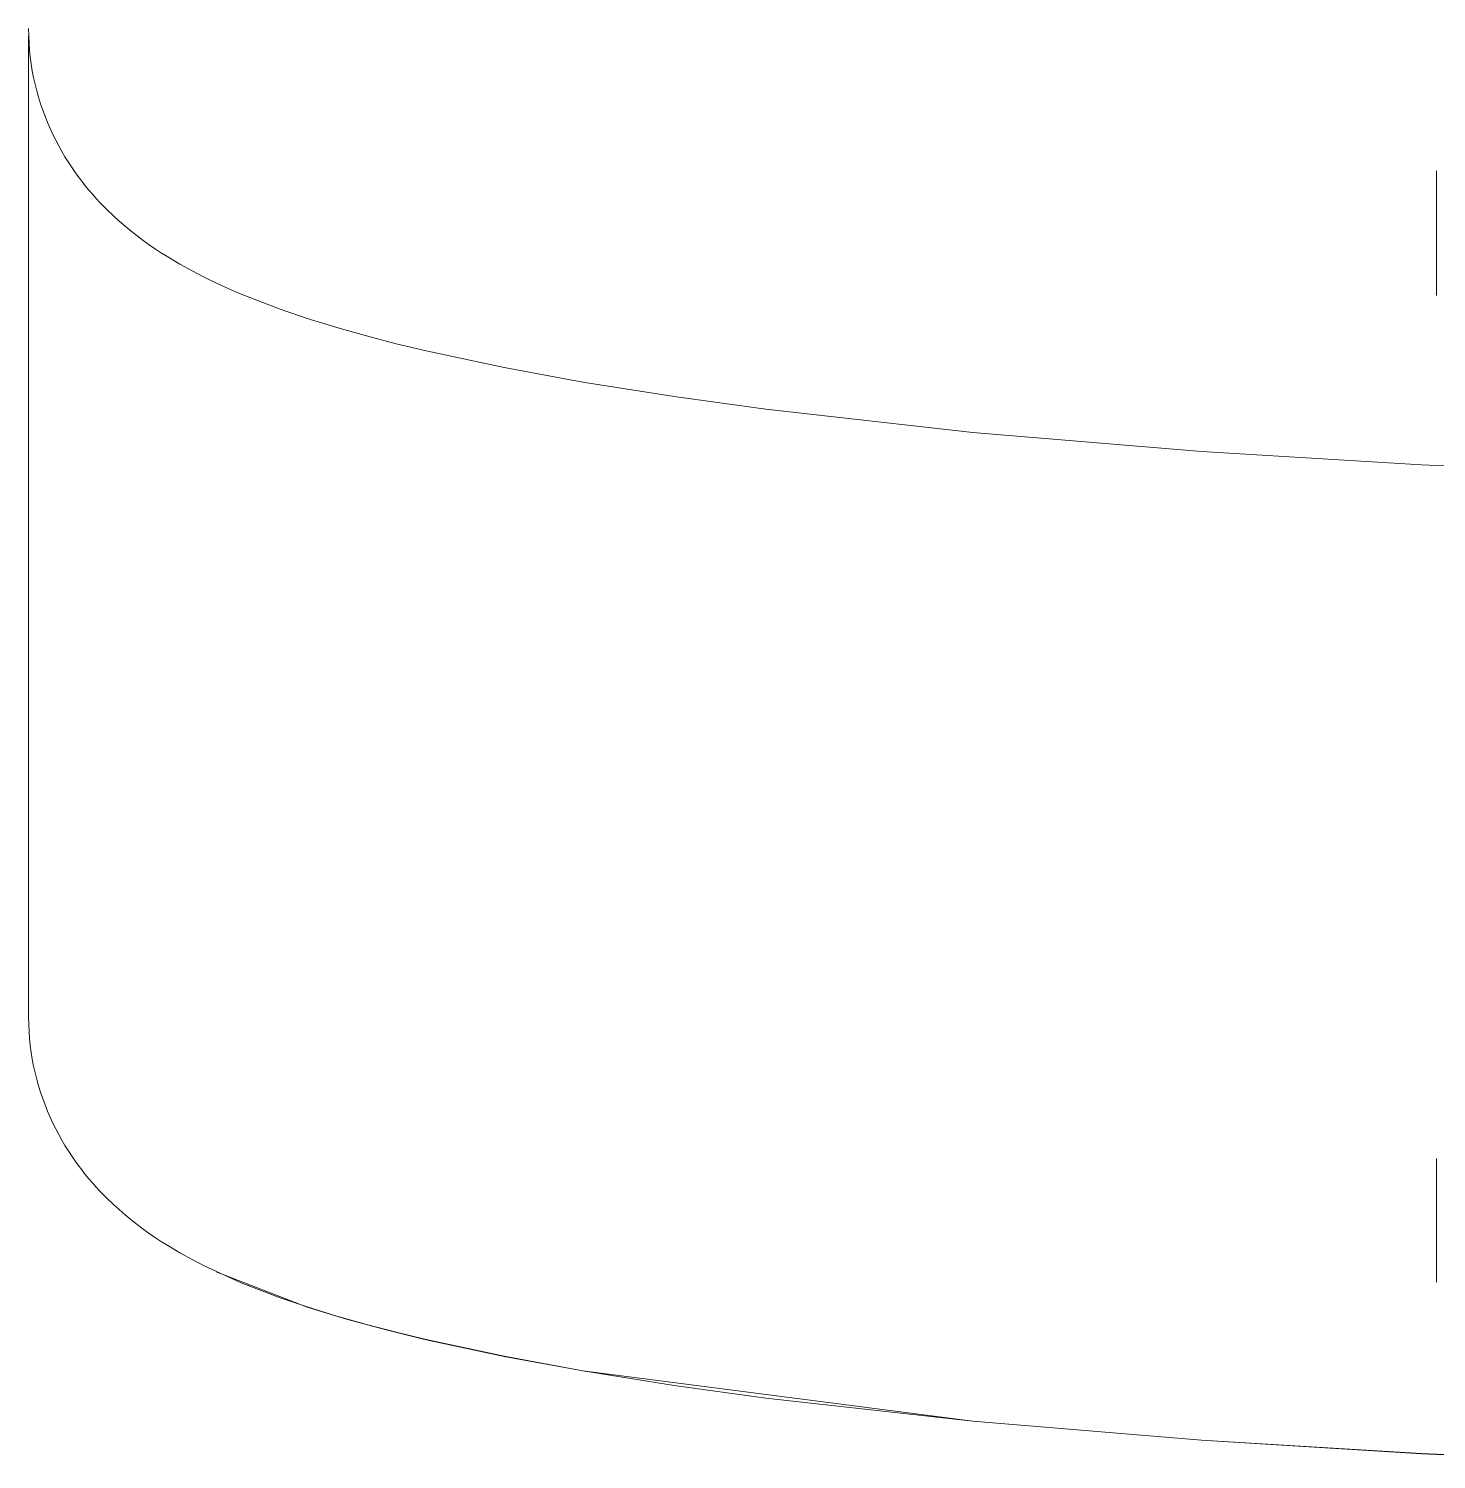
# Model space of a CAD drawing. Header units: millimetres. Extents: x -779 to 3049, y 55 to 2500.
# Drawn here: x -558.36 to -544.96, y 1983.36 to 1996.98 of the extents above; entities that cross this region are included whole.
import ezdxf

# ---------------------------------------------------------------- set-up
doc = ezdxf.new("R2010")
doc.units = ezdxf.units.MM
doc.layers.add('ZANO_R', color=7, linetype='Continuous', lineweight=0)

msp = doc.modelspace()

# ---------------------------------------------------------------- linework, layer by layer
at = {"layer": 'ZANO_R'}
for p, q in [((-558.357, 1996.907), (-558.358, 1996.976)), ((-558.358, 1988.858), (-558.358, 1996.907)), ((-558.354, 1996.84), (-558.357, 1996.907)), ((-558.349, 1996.772), (-558.354, 1996.84)), ((-558.342, 1996.706), (-558.349, 1996.772)), ((-558.334, 1996.64), (-558.342, 1996.706)), ((-558.323, 1996.575), (-558.334, 1996.64)), ((-558.311, 1996.511), (-558.323, 1996.575)), ((-558.297, 1996.447), (-558.311, 1996.511)), ((-558.281, 1996.385), (-558.297, 1996.447)), ((-558.264, 1996.322), (-558.281, 1996.385)), ((-558.245, 1996.261), (-558.264, 1996.322)), ((-558.224, 1996.201), (-558.245, 1996.261)), ((-558.202, 1996.141), (-558.224, 1996.201)), ((-558.178, 1996.083), (-558.202, 1996.141)), ((-558.153, 1996.025), (-558.178, 1996.083)), ((-558.127, 1995.968), (-558.153, 1996.025)), ((-558.1, 1995.913), (-558.127, 1995.968)), ((-558.071, 1995.859), (-558.1, 1995.913)), ((-558.042, 1995.807), (-558.071, 1995.859)), ((-558.012, 1995.756), (-558.042, 1995.807)), ((-557.982, 1995.707), (-558.012, 1995.756)), ((-557.95, 1995.659), (-557.982, 1995.707)), ((-557.918, 1995.612), (-557.95, 1995.659)), ((-557.885, 1995.567), (-557.918, 1995.612)), ((-557.852, 1995.523), (-557.885, 1995.567)), ((-544.958, 1994.436), (-544.958, 1995.622)), ((-557.819, 1995.481), (-557.852, 1995.523)), ((-557.784, 1995.439), (-557.819, 1995.481)), ((-557.75, 1995.399), (-557.784, 1995.439)), ((-557.715, 1995.36), (-557.75, 1995.399)), ((-557.68, 1995.322), (-557.715, 1995.36)), ((-557.644, 1995.285), (-557.68, 1995.322)), ((-557.608, 1995.249), (-557.644, 1995.285)), ((-557.552, 1995.196), (-557.608, 1995.249)), ((-557.496, 1995.145), (-557.552, 1995.196)), ((-557.44, 1995.096), (-557.496, 1995.145)), ((-557.382, 1995.049), (-557.44, 1995.096)), ((-557.325, 1995.003), (-557.382, 1995.049)), ((-557.267, 1994.96), (-557.325, 1995.003)), ((-557.209, 1994.918), (-557.267, 1994.96)), ((-557.151, 1994.878), (-557.209, 1994.918)), ((-557.092, 1994.84), (-557.151, 1994.878)), ((-557.034, 1994.803), (-557.092, 1994.84)), ((-556.918, 1994.734), (-557.034, 1994.803)), ((-556.802, 1994.67), (-556.918, 1994.734)), ((-556.687, 1994.611), (-556.802, 1994.67)), ((-556.571, 1994.555), (-556.687, 1994.611)), ((-556.453, 1994.501), (-556.571, 1994.555)), ((-556.334, 1994.449), (-556.453, 1994.501)), ((-556.212, 1994.4), (-556.334, 1994.449)), ((-555.963, 1994.306), (-556.212, 1994.4)), ((-555.706, 1994.219), (-555.963, 1994.306)), ((-555.425, 1994.133), (-555.706, 1994.219)), ((-555.143, 1994.052), (-555.425, 1994.133)), ((-554.859, 1993.978), (-555.143, 1994.052)), ((-554.574, 1993.909), (-554.859, 1993.978)), ((-553.83, 1993.75), (-554.574, 1993.909)), ((-553.082, 1993.612), (-553.83, 1993.75)), ((-552.213, 1993.474), (-553.082, 1993.612)), ((-551.341, 1993.354), (-552.213, 1993.474)), ((-549.369, 1993.133), (-551.341, 1993.354)), ((-547.194, 1992.952), (-549.369, 1993.133)), ((-545.101, 1992.825), (-547.194, 1992.952)), ((-543.94, 1992.771), (-545.101, 1992.825)), ((-558.358, 1988.854), (-558.358, 1988.858)), ((-558.358, 1987.57), (-558.358, 1988.854)), ((-558.357, 1987.501), (-558.358, 1987.57)), ((-558.354, 1987.433), (-558.357, 1987.501)), ((-558.349, 1987.366), (-558.354, 1987.433)), ((-558.342, 1987.3), (-558.349, 1987.366)), ((-558.334, 1987.234), (-558.342, 1987.3)), ((-558.323, 1987.169), (-558.334, 1987.234)), ((-558.311, 1987.105), (-558.323, 1987.169)), ((-558.297, 1987.041), (-558.311, 1987.105)), ((-558.281, 1986.978), (-558.297, 1987.041)), ((-558.264, 1986.916), (-558.281, 1986.978)), ((-558.245, 1986.855), (-558.264, 1986.916)), ((-558.224, 1986.795), (-558.245, 1986.855)), ((-558.202, 1986.735), (-558.224, 1986.795)), ((-558.178, 1986.676), (-558.202, 1986.735)), ((-558.153, 1986.619), (-558.178, 1986.676)), ((-558.127, 1986.562), (-558.153, 1986.619)), ((-558.1, 1986.506), (-558.127, 1986.562)), ((-558.071, 1986.453), (-558.1, 1986.506)), ((-558.042, 1986.4), (-558.071, 1986.453)), ((-558.012, 1986.35), (-558.042, 1986.4)), ((-557.982, 1986.3), (-558.012, 1986.35)), ((-557.95, 1986.253), (-557.982, 1986.3)), ((-557.918, 1986.206), (-557.95, 1986.253)), ((-557.885, 1986.161), (-557.918, 1986.206)), ((-557.852, 1986.117), (-557.885, 1986.161)), ((-544.958, 1985.049), (-544.958, 1986.224)), ((-557.819, 1986.074), (-557.852, 1986.117)), ((-557.784, 1986.033), (-557.819, 1986.074)), ((-557.75, 1985.993), (-557.784, 1986.033)), ((-557.715, 1985.954), (-557.75, 1985.993)), ((-557.68, 1985.916), (-557.715, 1985.954)), ((-557.644, 1985.879), (-557.68, 1985.916)), ((-557.608, 1985.843), (-557.644, 1985.879)), ((-557.552, 1985.79), (-557.608, 1985.843)), ((-557.496, 1985.739), (-557.552, 1985.79)), ((-557.44, 1985.69), (-557.496, 1985.739)), ((-557.382, 1985.643), (-557.44, 1985.69)), ((-557.325, 1985.597), (-557.382, 1985.643)), ((-557.267, 1985.554), (-557.325, 1985.597)), ((-557.209, 1985.512), (-557.267, 1985.554)), ((-557.151, 1985.472), (-557.209, 1985.512)), ((-557.092, 1985.434), (-557.151, 1985.472)), ((-557.034, 1985.397), (-557.092, 1985.434)), ((-556.918, 1985.328), (-557.034, 1985.397)), ((-556.802, 1985.264), (-556.918, 1985.328)), ((-556.687, 1985.205), (-556.802, 1985.264)), ((-556.571, 1985.149), (-556.687, 1985.205)), ((-555.706, 1984.811), (-556.572, 1985.148)), ((-556.453, 1985.095), (-556.571, 1985.149)), ((-556.334, 1985.043), (-556.453, 1985.095)), ((-556.212, 1984.994), (-556.334, 1985.043)), ((-555.963, 1984.9), (-556.212, 1984.994)), ((-555.706, 1984.813), (-555.963, 1984.9)), ((-555.425, 1984.726), (-555.706, 1984.813)), ((-555.332, 1984.697), (-555.706, 1984.811)), ((-555.143, 1984.646), (-555.425, 1984.726)), ((-554.954, 1984.594), (-555.332, 1984.697)), ((-554.859, 1984.572), (-555.143, 1984.646)), ((-554.574, 1984.501), (-554.954, 1984.594)), ((-554.574, 1984.503), (-554.859, 1984.572)), ((-553.83, 1984.344), (-554.574, 1984.503)), ((-553.83, 1984.342), (-554.574, 1984.501)), ((-553.082, 1984.206), (-553.83, 1984.344)), ((-553.082, 1984.204), (-553.83, 1984.342)), ((-549.369, 1983.727), (-553.082, 1984.206)), ((-552.213, 1984.066), (-553.082, 1984.204)), ((-551.342, 1983.946), (-552.213, 1984.066)), ((-549.369, 1983.725), (-551.342, 1983.946)), ((-547.194, 1983.546), (-549.369, 1983.727)), ((-547.195, 1983.544), (-549.369, 1983.725)), ((-545.101, 1983.416), (-547.195, 1983.544)), ((-545.101, 1983.419), (-547.194, 1983.546)), ((-543.94, 1983.365), (-545.101, 1983.419)), ((-543.94, 1983.363), (-545.101, 1983.416))]:
    msp.add_line(p, q, dxfattribs=at)

doc.saveas('drawing.dxf')
